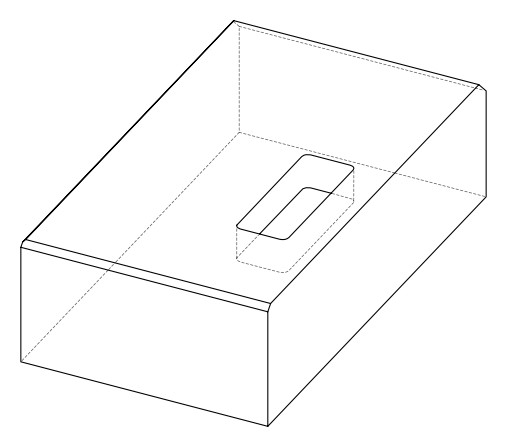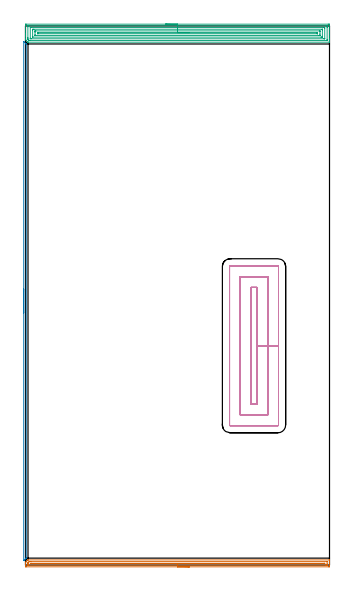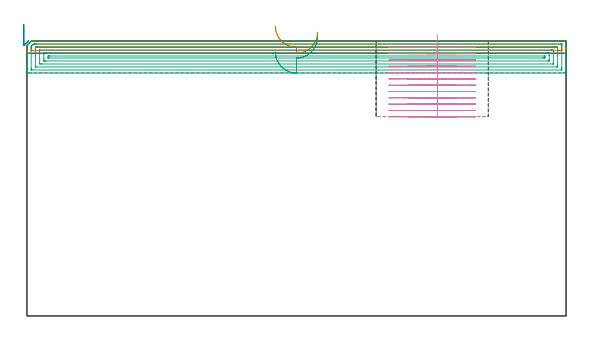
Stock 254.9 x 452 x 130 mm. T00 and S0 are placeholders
(PLAN: 4 operations, 1 tool changes, 43.9 min)
(1 AREA_MILL | FG_CHAMFER_SURFACE | UGT0205_001 | 6.25 min | 4288 mm3)
(2 AREA_MILL_1 | FG_CHAMFER_SURFACE_1 | UGT0205_001 | 3.62 min | 951 mm3)
(3 AREA_MILL_2 | FG_CHAMFER_SURFACE_2 | UGT0205_001 | 12.46 min | 29063 mm3)
(4 MILL_RECTANGULAR_POCKET | POCKET_RECTANGULAR_STRAIGHT | NXT0201_011 | Follow Part, ap 3, ae 75% | 21.59 min | 275676 mm3)
(TOOL UGT0205_001 | Chamfer Mill 20 x 3 x 45 deg. | D20 FL50 Z2)
(TOOL NXT0201_011 | ENDMILL 12mm [2P460-1200-NA 1630] | D12 FL38 Z6)
(OP 1 AREA_MILL)
G17 G21 G94 G90
T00 M6
G54
G17 G0 G90 X137.45 Y-1.5 S1061 M3
G43 Z140. H0
Z134.2
G94 G1 X137.412 Z133.328 F250.
X137.298 Z132.464
X137.109 Z131.612
X136.847 Z130.78
X136.513 Z129.974
X136.11 Z129.2
X135.641 Z128.464
X135.11 Z127.772
X134.521 Z127.129
X133.878 Z126.54
X133.186 Z126.008
X132.45 Z125.54
X131.676 Z125.137
X130.87 Z124.803
X130.038 Z124.541
X129.186 Z124.352
X128.322 Z124.238
X127.45 Z124.2
X0.616
X0.32 Y-1.498
X0.01 Y-1.493 Z124.202
X0. Y-1.21 Z124.485
Y0.2 Z125.897
Y0.53 Z126.225
Y1.611 Z127.31
X0.01 Y2.205 Z127.903
X0.071 Y2.27 Z127.969
X0.169 Y2.37 Z128.068
X0.504 Y2.705 Z128.403
X1.978 Y4.177 Z129.877
X2.105 Y4.296 Z129.99
X2.402 Y4.3 Z130.
X254.731
X254.89 Y4.297 Z129.988
X254.898 Y4.191 Z129.883
X254.9 Y4.08 Z129.779
Y3.799 Z129.499
Y3.14 Z128.834
Y1.94 Z127.637
Y1.4 Z127.094
Y-0.94 Z124.757
X254.897 Y-1.21 Z124.486
X254.89 Y-1.494 Z124.203
X254.58 Y-1.498 Z124.2
X254.284 Y-1.5
X127.45
Y-0.086 Z125.614
X2.402 Y-0.085 Z125.615
X2.139 Y-0.084 Z125.616
X2.047 Y-0.08 Z125.62
X2.01 Y-0.078 Z125.622
X2.008 Y-0.057 Z125.643
X2.002 Y0.05 Z125.75
X2.001 Y1.4 Z127.1
X2.003 Y1.596 Z127.296
X2.006 Y1.694 Z127.394
X2.01 Y1.741 Z127.441
X2.027 Y1.765 Z127.465
X2.402 Y2.152 Z127.852
X2.462 Y2.212 Z127.912
X2.52 Y2.27 Z127.97
X2.904 Y2.651 Z128.351
X3.038 Y2.78 Z128.48
X3.143 Y2.879 Z128.579
X3.295 Y2.881 Z128.581
X3.558 Y2.884 Z128.584
X4.189 Y2.886 Z128.586
X4.45
X252.498 Y2.885 Z128.585
X252.761 Y2.883 Z128.583
X252.853 Y2.88 Z128.58
X252.89 Y2.878 Z128.578
X252.892 Y2.857 Z128.557
X252.898 Y2.75 Z128.45
X252.9 Y1.008 Z126.708
X252.899 Y0.53 Z126.23
X252.897 Y0.141 Z125.841
X252.89 Y0.008 Z125.708
X252.883 Y-0.079 Z125.621
X252.813 Y-0.08 Z125.62
X252.498 Y-0.084 Z125.616
X252.236 Y-0.085 Z125.615
X251.605 Y-0.086 Z125.614
X127.45
Y1.328 Z127.028
X4.189 Y1.329 Z127.029
X4.115 Y1.33 Z127.03
X4.067 Y1.333 Z127.033
X4.046 Y1.335 Z127.035
X4.062 Y1.354 Z127.054
X4.105 Y1.4 Z127.1
X4.149 Y1.438 Z127.138
X4.189 Y1.464 Z127.164
X5.009 Y1.471 Z127.171
X5.082
X249.745
X250.639
X250.711 Y1.469 Z127.169
X250.784 Y1.464 Z127.164
X250.89 Y1.455 Z127.155
X250.893 Y1.4 Z127.1
Y1.355 Z127.055
X250.891 Y1.338 Z127.038
X250.857 Y1.334 Z127.034
X250.783 Y1.33 Z127.03
X250.711 Y1.329 Z127.029
X127.45 Y1.328 Z127.028
X126.578 Z127.067
X125.713 Z127.18
X124.862 Z127.369
X124.03 Z127.632
X123.224 Z127.965
X122.45 Z128.368
X121.714 Z128.837
X121.022 Z129.368
X120.379 Z129.957
X119.79 Z130.601
X119.258 Z131.293
X118.79 Z132.028
X118.387 Z132.802
X118.053 Z133.608
X117.791 Z134.44
X117.602 Z135.292
X117.488 Z136.157
X117.45 Z137.028
G0 Z140.
M5
M2
(OP 2 AREA_MILL_1)
G17 G21 G94 G90
T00 M6
G54
G17 G0 G90 X-1.5 Y211.35 S1061 M3
G43 Z140. H0
Z137.9
G94 G1 Y211.388 Z137.028 F250.
Y211.502 Z136.163
Y211.691 Z135.312
Y211.953 Z134.48
Y212.287 Z133.674
Y212.69 Z132.9
Y213.158 Z132.164
Y213.689 Z131.472
Y214.279 Z130.829
Y214.922 Z130.24
Y215.614 Z129.708
Y216.35 Z129.24
Y217.124 Z128.837
Y217.93 Z128.503
Y218.762 Z128.241
Y219.613 Z128.052
Y220.478 Z127.938
Y221.35 Z127.9
Y438.893
X-1.495 Y438.98 Z127.903
X-1.494 Y438.982 Z127.904
X-1.479 Y438.98 Z127.919
X0.343 Y437.158 Z129.742
X0.591 Y436.911 Z129.987
X0.594 Y436.907 Z129.99
Y436.897
X0.6 Y436.599 Z130.
Y6.101
X0.602 Y5.808 Z129.993
X0.594 Y5.793 Z129.99
X0.008 Y5.208 Z129.408
X-1.182 Y4.017 Z128.217
X-1.342 Y3.856 Z128.054
X-1.483 Y3.719 Z127.915
X-1.494 Y3.716 Z127.903
X-1.499 Y3.719 Z127.899
X-1.5 Y221.35 Z127.9
Y222.221 Z127.938
Y223.086 Z128.052
Y223.938 Z128.241
Y224.77 Z128.503
Y225.576 Z128.837
Y226.35 Z129.24
Y227.086 Z129.708
Y227.778 Z130.24
Y228.421 Z130.829
Y229.01 Z131.472
Y229.541 Z132.164
Y230.01 Z132.9
Y230.413 Z133.674
Y230.747 Z134.48
Y231.009 Z135.312
Y231.198 Z136.163
Y231.312 Z137.028
Y231.35 Z137.9
G0 Z140.
M5
M2
(OP 3 AREA_MILL_2)
G17 G21 G94 G90
T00 M6
G54
G17 G0 G90 X117.45 Y453.5 S1061 M3
G43 Z140. H0
Z124.9
G94 G1 X117.488 Z124.029 F250.
X117.602 Z123.164
X117.791 Z122.312
X118.053 Z121.48
X118.387 Z120.674
X118.79 Z119.9
X119.259 Z119.164
X119.79 Z118.472
X120.379 Z117.829
X121.022 Z117.24
X121.714 Z116.709
X122.45 Z116.24
X123.224 Z115.837
X124.03 Z115.503
X124.862 Z115.241
X125.714 Z115.052
X126.578 Z114.938
X127.45 Z114.9
X253.798
X254.284 Y453.498 Z114.902
X254.765 Y453.494 Z114.904
X254.891 Y453.492 Z114.906
X254.9 Y453.019 Z115.379
Y441.532 Z126.862
Y440.983 Z127.414
Y440.648 Z127.748
Y440.1 Z128.296
Y439.765 Z128.63
Y438.764 Z129.635
X254.892 Y438.414 Z129.977
X254.891 Y438.403 Z129.988
X254.731 Y438.4 Z130.
X2.402
X2.098 Y438.406 Z129.992
X1.997 Y438.502 Z129.896
X1.993 Y438.505 Z129.892
X1.625 Y438.875 Z129.525
X1.509 Y438.99 Z129.408
X0.734 Y439.765 Z128.632
X0.616 Y439.882 Z128.514
X0.221 Y440.279 Z128.121
X0.02 Y440.482 Z127.917
X0.002 Y440.509 Z127.889
X0. Y440.648 Z127.75
Y440.709 Z127.69
Y441.532 Z126.862
Y443.634 Z124.763
Y445.066 Z123.329
X0.001 Y452.41 Z115.988
X0.005 Y453.019 Z115.379
X0.009 Y453.492 Z114.906
X0.135 Y453.494 Z114.903
X0.616 Y453.5 Z114.9
X127.45
Y452.086 Z116.314
X252.548 Y452.085 Z116.315
X252.886 Y452.079 Z116.321
X252.891 Y451.97 Z116.43
X252.898 Y451.739 Z116.661
X252.9 Y451.251 Z117.149
Y450.854 Z117.546
X252.899 Y440.648 Z127.752
X252.898 Y440.253 Z128.147
X252.89 Y439.853 Z128.547
X252.884 Y439.82 Z128.58
X252.866 Y439.819 Z128.581
X252.814 Y439.816 Z128.584
X252.709 Y439.815 Z128.585
X252.498 Y439.814 Z128.586
X4.139
X3.296 Y439.817 Z128.583
X3.191 Y439.819 Z128.581
X3.143 Y439.821 Z128.579
X3.102 Y439.858 Z128.542
X2.965 Y439.989 Z128.411
X2.796 Y440.155 Z128.245
X2.402 Y440.547 Z127.853
X2.302 Y440.648 Z127.752
X2.205 Y440.749 Z127.651
X2.02 Y440.942 Z127.458
X2.009 Y441.038 Z127.362
X2.002 Y441.532 Z126.868
X2. Y441.93 Z126.47
Y442.416 Z125.984
X2.001 Y451.251 Z117.149
X2.002 Y451.647 Z116.753
X2.01 Y452.047 Z116.353
X2.016 Y452.08 Z116.32
X2.034 Y452.081 Z116.319
X2.086 Y452.084 Z116.316
X2.191 Y452.085 Z116.315
X2.402 Y452.086 Z116.314
X127.45
Y450.671 Z117.729
X250.405
X250.711 Y450.67 Z117.73
X250.813 Y450.668 Z117.732
X250.886 Y450.665 Z117.735
X250.892 Y450.554 Z117.846
X250.897 Y450.368 Z118.032
X250.9 Y450.182 Z118.218
X250.899 Y441.346 Z127.054
X250.895 Y441.284 Z127.117
X250.89 Y441.239 Z127.161
X250.863 Y441.235 Z127.165
X250.711 Y441.233 Z127.167
X250.125 Y441.229 Z127.171
X5.082
X4.492 Y441.232 Z127.168
X4.189 Y441.235 Z127.165
X4.036 Y441.376 Z127.024
X4.01 Y441.422 Z126.978
X4.005 Y441.47 Z126.93
X4.002 Y441.532 Z126.868
X4. Y441.719 Z126.682
X4.001 Y450.554 Z117.846
X4.005 Y450.616 Z117.784
X4.01 Y450.661 Z117.739
X4.037 Y450.665 Z117.735
X4.189 Y450.667 Z117.733
X4.775 Y450.671 Z117.729
X127.45
Y449.257 Z119.143
X248.781
X248.832 Y449.256 Z119.144
X248.868 Y449.254 Z119.146
X248.884 Y449.251 Z119.149
X248.89 Y449.239 Z119.161
X248.895 Y449.035 Z119.365
X248.9 Y448.625 Z119.775
Y443.299 Z125.101
X248.894 Y442.87 Z125.53
X248.89 Y442.662 Z125.738
X248.689 Y442.649 Z125.751
X248.032 Y442.644 Z125.756
X247.802 Y442.643 Z125.757
X6.119
X6.068 Y442.644 Z125.756
X6.032 Y442.646 Z125.754
X6.016 Y442.649 Z125.751
X6.01 Y442.661 Z125.739
X6.005 Y442.865 Z125.535
X6. Y443.274 Z125.126
Y448.601 Z119.799
X6.006 Y449.03 Z119.37
X6.01 Y449.238 Z119.162
X6.211 Y449.251 Z119.149
X6.868 Y449.256 Z119.144
X7.098 Y449.257 Z119.143
X127.45
Y447.843 Z120.557
X246.373
X246.627 Y447.84 Z120.56
X246.796 Y447.836 Z120.564
X246.891 Y447.83 Z120.57
X246.893 Y447.809 Z120.591
X246.896 Y447.717 Z120.683
X246.9 Y447.07 Z121.33
Y445.302 Z123.098
Y444.419 Z123.981
X246.897 Y444.183 Z124.217
X246.894 Y444.102 Z124.298
X246.891 Y444.068 Z124.332
X246.754 Y444.064 Z124.336
X246.5 Y444.058 Z124.342
X246.372 Y444.057 Z124.343
X246.245
X8.527
X8.273 Y444.06 Z124.34
X8.104 Y444.064 Z124.336
X8.009 Y444.069 Z124.331
X8.007 Y444.091 Z124.309
X8.004 Y444.183 Z124.217
X8. Y444.83 Z123.57
Y446.598 Z121.802
Y447.481 Z120.919
X8.003 Y447.717 Z120.683
X8.006 Y447.798 Z120.602
X8.009 Y447.832 Z120.568
X8.146 Y447.836 Z120.564
X8.4 Y447.842 Z120.558
X8.528 Y447.843 Z120.557
X8.655
X127.45
Y446.429 Z121.971
X243.975
X244.459 Y446.427 Z121.973
X244.874 Y446.423 Z121.977
X244.89 Y446.421 Z121.979
X244.896 Y446.401 Z121.999
X244.898 Y445.95 Z122.45
Y445.515 Z122.885
X244.893 Y445.486 Z122.914
X244.889 Y445.478 Z122.922
X244.881 Y445.476 Z122.924
X244.822 Y445.473 Z122.927
X244.701 Y445.471 Z122.929
X244.459
X10.925
X10.441 Y445.473 Z122.927
X10.026 Y445.477 Z122.923
X10.01 Y445.479 Z122.921
X10.004 Y445.499 Z122.901
X10.002 Y445.95 Z122.45
Y446.384 Z122.016
X10.007 Y446.414 Z121.986
X10.011 Y446.422 Z121.978
X10.019 Y446.424 Z121.976
X10.078 Y446.427 Z121.973
X10.199 Y446.428 Z121.972
X10.441 Y446.429 Z121.971
X127.45
X128.322 Z122.009
X129.187 Z122.123
X130.038 Z122.312
X130.87 Z122.574
X131.676 Z122.908
X132.45 Z123.311
X133.186 Z123.78
X133.878 Z124.311
X134.521 Z124.9
X135.11 Z125.543
X135.642 Z126.235
X136.11 Z126.971
X136.513 Z127.745
X136.847 Z128.551
X137.109 Z129.383
X137.298 Z130.235
X137.412 Z131.1
X137.45 Z131.971
G0 Z140.
M5
M2
(OP 4 MILL_RECTANGULAR_POCKET)
G17 G21 G94 G90
T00 M6
G54
G17 G0 G90 X194.1 Y161.52 S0 M3
G43 Z140. H1
Z133.
G94 G1 Y183.85 Z127.017 F250.
Y232.8 F500.
X189.1
Y134.9
X194.1
Y183.85
X203.1
Y241.8
X180.1
Y125.9
X203.1
Y183.85
X212.1
Y250.4
G3 X211.7 Y250.8 R0.4
G1 X171.5
G3 X171.1 Y250.4 R0.4
G1 Y117.3
G3 X171.5 Y116.9 R0.4
G1 X211.7
G3 X212.1 Y117.3 R0.4
G1 Y183.85
Y184.85
G0 X194.1 Y161.52 Z130.017
G1 Y183.85 Z124.033 F250.
Y232.8 F500.
X189.1
Y134.9
X194.1
Y183.85
X203.1
Y241.8
X180.1
Y125.9
X203.1
Y183.85
X212.1
Y250.4
G3 X211.7 Y250.8 R0.4
G1 X171.5
G3 X171.1 Y250.4 R0.4
G1 Y117.3
G3 X171.5 Y116.9 R0.4
G1 X211.7
G3 X212.1 Y117.3 R0.4
G1 Y183.85
Y184.85
G0 X194.1 Y161.52 Z127.033
G1 Y183.85 Z121.05 F250.
Y232.8 F500.
X189.1
Y134.9
X194.1
Y183.85
X203.1
Y241.8
X180.1
Y125.9
X203.1
Y183.85
X212.1
Y250.4
G3 X211.7 Y250.8 R0.4
G1 X171.5
G3 X171.1 Y250.4 R0.4
G1 Y117.3
G3 X171.5 Y116.9 R0.4
G1 X211.7
G3 X212.1 Y117.3 R0.4
G1 Y183.85
Y184.85
G0 X194.1 Y161.52 Z124.05
G1 Y183.85 Z118.067 F250.
Y232.8 F500.
X189.1
Y134.9
X194.1
Y183.85
X203.1
Y241.8
X180.1
Y125.9
X203.1
Y183.85
X212.1
Y250.4
G3 X211.7 Y250.8 R0.4
G1 X171.5
G3 X171.1 Y250.4 R0.4
G1 Y117.3
G3 X171.5 Y116.9 R0.4
G1 X211.7
G3 X212.1 Y117.3 R0.4
G1 Y183.85
Y184.85
G0 X194.1 Y161.52 Z121.067
G1 Y183.85 Z115.083 F250.
Y232.8 F500.
X189.1
Y134.9
X194.1
Y183.85
X203.1
Y241.8
X180.1
Y125.9
X203.1
Y183.85
X212.1
Y250.4
G3 X211.7 Y250.8 R0.4
G1 X171.5
G3 X171.1 Y250.4 R0.4
G1 Y117.3
G3 X171.5 Y116.9 R0.4
G1 X211.7
G3 X212.1 Y117.3 R0.4
G1 Y183.85
Y184.85
G0 X194.1 Y161.52 Z118.083
G1 Y183.85 Z112.1 F250.
Y232.8 F500.
X189.1
Y134.9
X194.1
Y183.85
X203.1
Y241.8
X180.1
Y125.9
X203.1
Y183.85
X212.1
Y250.4
G3 X211.7 Y250.8 R0.4
G1 X171.5
G3 X171.1 Y250.4 R0.4
G1 Y117.3
G3 X171.5 Y116.9 R0.4
G1 X211.7
G3 X212.1 Y117.3 R0.4
G1 Y183.85
Y184.85
G0 X194.1 Y161.52 Z115.1
G1 Y183.85 Z109.117 F250.
Y232.8 F500.
X189.1
Y134.9
X194.1
Y183.85
X203.1
Y241.8
X180.1
Y125.9
X203.1
Y183.85
X212.1
Y250.4
G3 X211.7 Y250.8 R0.4
G1 X171.5
G3 X171.1 Y250.4 R0.4
G1 Y117.3
G3 X171.5 Y116.9 R0.4
G1 X211.7
G3 X212.1 Y117.3 R0.4
G1 Y183.85
Y184.85
G0 X194.1 Y161.52 Z112.117
G1 Y183.85 Z106.133 F250.
Y232.8 F500.
X189.1
Y134.9
X194.1
Y183.85
X203.1
Y241.8
X180.1
Y125.9
X203.1
Y183.85
X212.1
Y250.4
G3 X211.7 Y250.8 R0.4
G1 X171.5
G3 X171.1 Y250.4 R0.4
G1 Y117.3
G3 X171.5 Y116.9 R0.4
G1 X211.7
G3 X212.1 Y117.3 R0.4
G1 Y183.85
Y184.85
G0 X194.1 Y161.52 Z109.133
G1 Y183.85 Z103.15 F250.
Y232.8 F500.
X189.1
Y134.9
X194.1
Y183.85
X203.1
Y241.8
X180.1
Y125.9
X203.1
Y183.85
X212.1
Y250.4
G3 X211.7 Y250.8 R0.4
G1 X171.5
G3 X171.1 Y250.4 R0.4
G1 Y117.3
G3 X171.5 Y116.9 R0.4
G1 X211.7
G3 X212.1 Y117.3 R0.4
G1 Y183.85
Y184.85
G0 X194.1 Y161.52 Z106.15
G1 Y183.85 Z100.167 F250.
Y232.8 F500.
X189.1
Y134.9
X194.1
Y183.85
X203.1
Y241.8
X180.1
Y125.9
X203.1
Y183.85
X212.1
Y250.4
G3 X211.7 Y250.8 R0.4
G1 X171.5
G3 X171.1 Y250.4 R0.4
G1 Y117.3
G3 X171.5 Y116.9 R0.4
G1 X211.7
G3 X212.1 Y117.3 R0.4
G1 Y183.85
Y184.85
G0 X194.1 Y161.52 Z103.167
G1 Y183.85 Z97.183 F250.
Y232.8 F500.
X189.1
Y134.9
X194.1
Y183.85
X203.1
Y241.8
X180.1
Y125.9
X203.1
Y183.85
X212.1
Y250.4
G3 X211.7 Y250.8 R0.4
G1 X171.5
G3 X171.1 Y250.4 R0.4
G1 Y117.3
G3 X171.5 Y116.9 R0.4
G1 X211.7
G3 X212.1 Y117.3 R0.4
G1 Y183.85
Y184.85
G0 X194.1 Y161.52 Z100.183
G1 Y183.85 Z94.2 F250.
Y232.8 F500.
X189.1
Y134.9
X194.1
Y183.85
X203.1
Y241.8
X180.1
Y125.9
X203.1
Y183.85
X212.1
Y250.4
G3 X211.7 Y250.8 R0.4
G1 X171.5
G3 X171.1 Y250.4 R0.4
G1 Y117.3
G3 X171.5 Y116.9 R0.4
G1 X211.7
G3 X212.1 Y117.3 R0.4
G1 Y183.85
Y184.85
G0 Z140.
M5
M2
